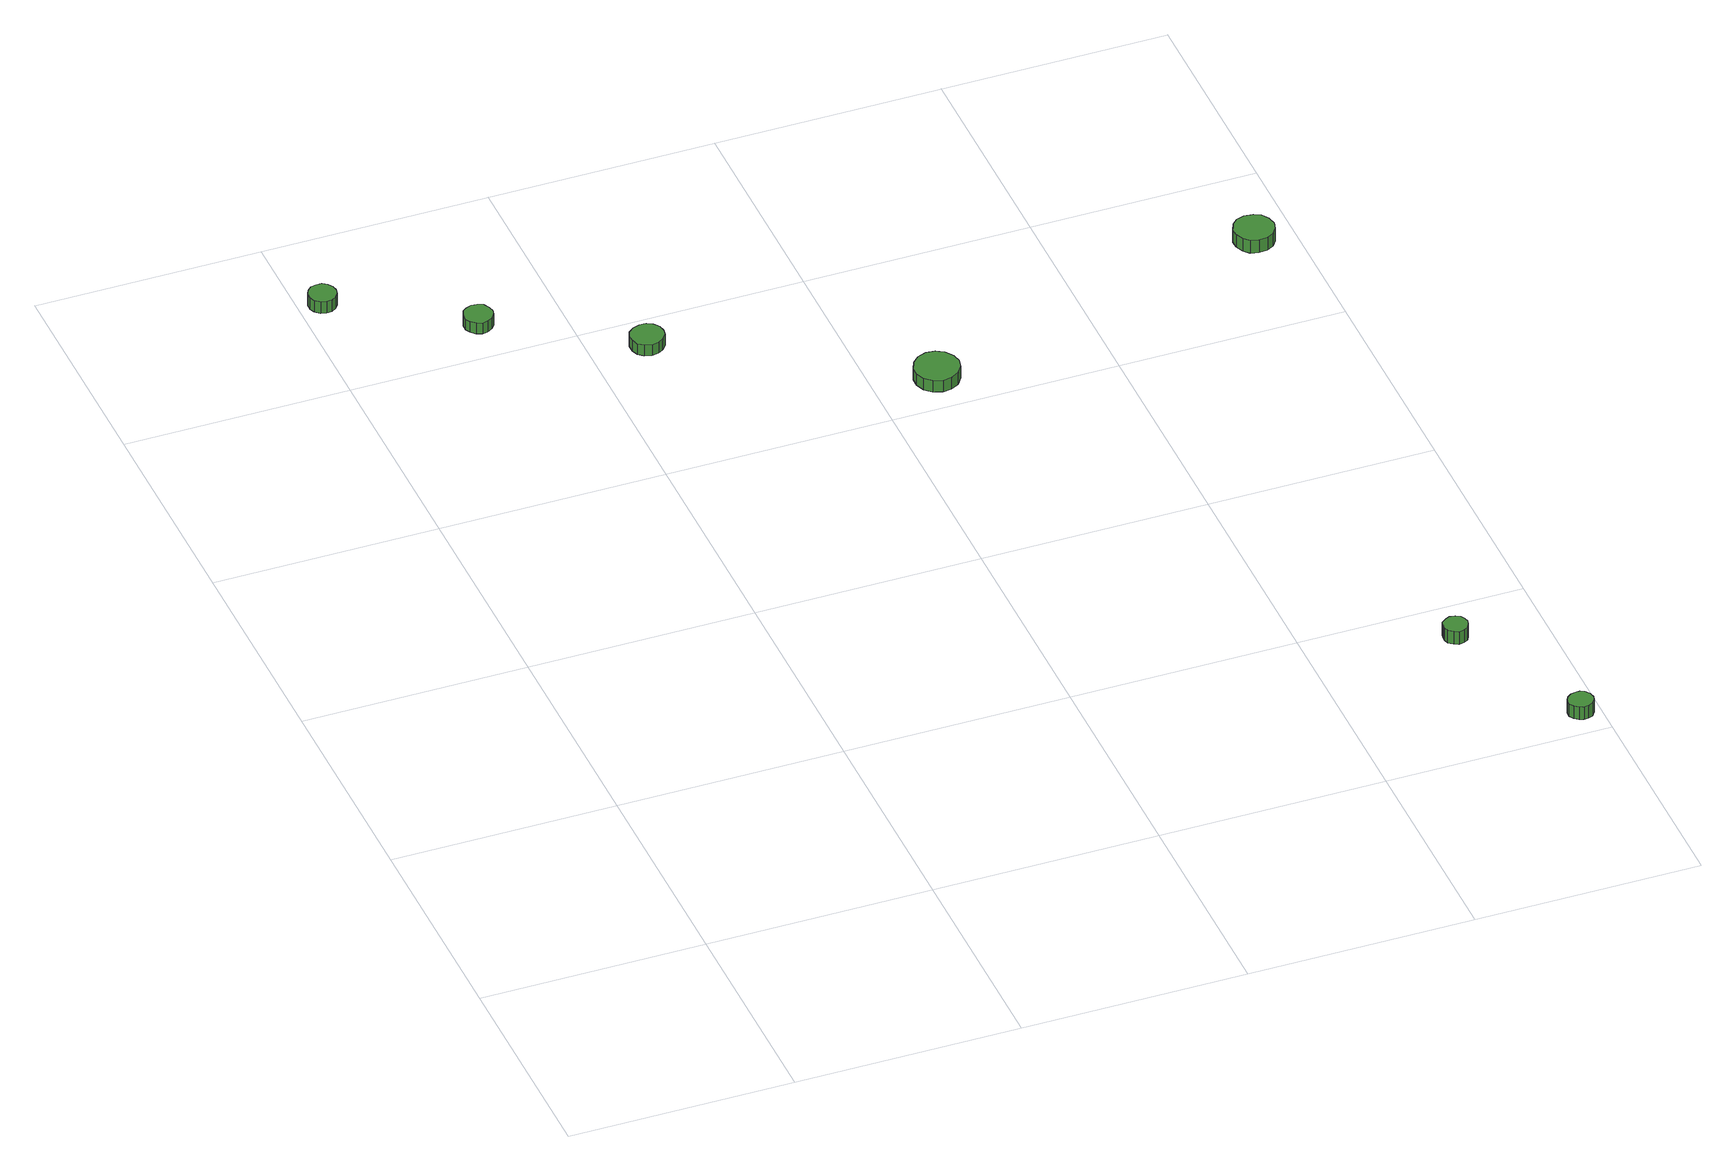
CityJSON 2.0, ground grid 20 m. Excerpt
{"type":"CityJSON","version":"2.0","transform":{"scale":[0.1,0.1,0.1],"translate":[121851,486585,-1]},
"CityObjects":{
"tree1":{"type":"SolitaryVegetationObject","attributes":{"function":"something"},"geometry":[{"type":"MultiSurface","lod":"1","boundaries":[[[0,1,2,3,4,5,6,7,8,9,10,11,12,13,14]],[[15,16,17,18,19,20,21,22,23,24,25,26,27,28,29]],[[0,29,28,1]],[[1,28,27,2]],[[2,27,26,3]],[[3,26,25,4]],[[4,25,24,5]],[[5,24,23,6]],[[6,23,22,7]],[[7,22,21,8]],[[8,21,20,9]],[[9,20,19,10]],[[10,19,18,11]],[[11,18,17,12]],[[12,17,16,13]],[[13,16,15,14]],[[14,15,29,0]]]}]},
"tree2":{"type":"SolitaryVegetationObject","attributes":{"function":"something"},"geometry":[{"type":"MultiSurface","lod":"1","boundaries":[[[30,31,32,33,34,35,36,37,38,39,40,41,42,43,44]],[[45,46,47,48,49,50,51,52,53,54,55,56,57,58,59]],[[30,59,58,31]],[[31,58,57,32]],[[32,57,56,33]],[[33,56,55,34]],[[34,55,54,35]],[[35,54,53,36]],[[36,53,52,37]],[[37,52,51,38]],[[38,51,50,39]],[[39,50,49,40]],[[40,49,48,41]],[[41,48,47,42]],[[42,47,46,43]],[[43,46,45,44]],[[44,45,59,30]]]}]},
"tree3":{"type":"SolitaryVegetationObject","attributes":{"function":"something"},"geometry":[{"type":"MultiSurface","lod":"1","boundaries":[[[60,61,62,63,64,65,66,67,68,69,70,71,72,73,74]],[[75,76,77,78,79,80,81,82,83,84,85,86,87,88,89]],[[60,89,88,61]],[[61,88,87,62]],[[62,87,86,63]],[[63,86,85,64]],[[64,85,84,65]],[[65,84,83,66]],[[66,83,82,67]],[[67,82,81,68]],[[68,81,80,69]],[[69,80,79,70]],[[70,79,78,71]],[[71,78,77,72]],[[72,77,76,73]],[[73,76,75,74]],[[74,75,89,60]]]}]},
"tree4":{"type":"SolitaryVegetationObject","attributes":{"function":"something"},"geometry":[{"type":"MultiSurface","lod":"1","boundaries":[[[90,91,92,93,94,95,96,97,98,99,100,101,102,103,104]],[[105,106,107,108,109,110,111,112,113,114,115,116,117,118,119]],[[90,119,118,91]],[[91,118,117,92]],[[92,117,116,93]],[[93,116,115,94]],[[94,115,114,95]],[[95,114,113,96]],[[96,113,112,97]],[[97,112,111,98]],[[98,111,110,99]],[[99,110,109,100]],[[100,109,108,101]],[[101,108,107,102]],[[102,107,106,103]],[[103,106,105,104]],[[104,105,119,90]]]}]},
"tree5":{"type":"SolitaryVegetationObject","attributes":{"function":"something"},"geometry":[{"type":"MultiSurface","lod":"1","boundaries":[[[120,121,122,123,124,125,126,127,128,129,130,131,132,133,134]],[[135,136,137,138,139,140,141,142,143,144,145,146,147,148,149]],[[120,149,148,121]],[[121,148,147,122]],[[122,147,146,123]],[[123,146,145,124]],[[124,145,144,125]],[[125,144,143,126]],[[126,143,142,127]],[[127,142,141,128]],[[128,141,140,129]],[[129,140,139,130]],[[130,139,138,131]],[[131,138,137,132]],[[132,137,136,133]],[[133,136,135,134]],[[134,135,149,120]]]}]},
"tree6":{"type":"SolitaryVegetationObject","attributes":{"function":"something"},"geometry":[{"type":"MultiSurface","lod":"1","boundaries":[[[150,151,152,153,154,155,156,157,158,159,160,161,162,163,164]],[[165,166,167,168,169,170,171,172,173,174,175,176,177,178,179]],[[150,179,178,151]],[[151,178,177,152]],[[152,177,176,153]],[[153,176,175,154]],[[154,175,174,155]],[[155,174,173,156]],[[156,173,172,157]],[[157,172,171,158]],[[158,171,170,159]],[[159,170,169,160]],[[160,169,168,161]],[[161,168,167,162]],[[162,167,166,163]],[[163,166,165,164]],[[164,165,179,150]]]}]},
"tree7":{"type":"SolitaryVegetationObject","attributes":{"function":"something"},"geometry":[{"type":"MultiSurface","lod":"1","boundaries":[[[180,181,182,183,184,185,186,187,188,189,190,191,192,193,194]],[[195,196,197,198,199,200,201,202,203,204,205,206,207,208,209]],[[180,209,208,181]],[[181,208,207,182]],[[182,207,206,183]],[[183,206,205,184]],[[184,205,204,185]],[[185,204,203,186]],[[186,203,202,187]],[[187,202,201,188]],[[188,201,200,189]],[[189,200,199,190]],[[190,199,198,191]],[[191,198,197,192]],[[192,197,196,193]],[[193,196,195,194]],[[194,195,209,180]]]}]}
},
"vertices":[
[33,916,20],[32,921,20],[29,925,20],[25,928,20],[20,928,20],[15,927,20],[11,923,20],[9,919,20],[9,913,20],[11,909,20],[15,905,20],[20,904,20],[25,904,20],[29,907,20],[32,911,20],[32,911,8],[29,907,8],[25,904,8],[20,904,8],[15,905,8],[11,909,8],[9,913,8],[9,919,8],[11,923,8],[15,927,8],[20,928,8],[25,928,8],[29,925,8],[32,921,8],[33,916,8],
[143,844,19],[142,849,19],[139,854,19],[134,856,19],[129,857,19],[124,855,19],[120,852,19],[118,847,19],[118,841,19],[120,837,19],[124,833,19],[129,831,19],[134,832,19],[139,835,19],[142,839,19],[142,839,8],[139,835,8],[134,832,8],[129,831,8],[124,833,8],[120,837,8],[118,841,8],[118,847,8],[120,852,8],[124,855,8],[129,857,8],[134,856,8],[139,854,8],[142,849,8],[143,844,8],
[264,768,19],[263,774,19],[259,779,19],[254,782,19],[248,782,19],[242,780,19],[237,776,19],[235,771,19],[235,765,19],[237,759,19],[242,755,19],[248,753,19],[254,754,19],[259,757,19],[263,762,19],[263,762,8],[259,757,8],[254,754,8],[248,753,8],[242,755,8],[237,759,8],[235,765,8],[235,771,8],[237,776,8],[242,780,8],[248,782,8],[254,782,8],[259,779,8],[263,774,8],[264,768,8],
[472,633,26],[470,641,26],[465,648,26],[458,652,26],[450,653,26],[442,650,26],[436,644,26],[433,637,26],[433,629,26],[436,621,26],[442,616,26],[450,613,26],[458,614,26],[465,618,26],[470,625,26],[470,625,14],[465,618,14],[458,614,14],[450,613,14],[442,616,14],[436,621,14],[433,629,14],[433,637,14],[436,644,14],[442,650,14],[450,653,14],[458,652,14],[465,648,14],[470,641,14],[472,633,14],
[730,147,32],[729,151,32],[727,155,32],[723,157,32],[718,158,32],[714,156,32],[710,153,32],[709,149,32],[709,145,32],[710,141,32],[714,138,32],[718,136,32],[723,137,32],[727,139,32],[729,143,32],[729,143,19],[727,139,19],[723,137,19],[718,136,19],[714,138,19],[710,141,19],[709,145,19],[709,149,19],[710,153,19],[714,156,19],[718,158,19],[723,157,19],[727,155,19],[729,151,19],[730,147,19],
[790,17,30],[789,22,30],[786,26,30],[782,28,30],[778,28,30],[774,27,30],[770,24,30],[768,20,30],[768,15,30],[770,11,30],[774,8,30],[778,7,30],[782,7,30],[786,9,30],[789,13,30],[789,13,17],[786,9,17],[782,7,17],[778,7,17],[774,8,17],[770,11,17],[768,15,17],[768,20,17],[770,24,17],[774,27,17],[778,28,17],[782,28,17],[786,26,17],[789,22,17],[790,17,17],
[779,707,29],[777,715,29],[773,721,29],[767,724,29],[759,725,29],[752,723,29],[747,718,29],[744,711,29],[744,704,29],[747,697,29],[752,692,29],[759,690,29],[767,691,29],[773,694,29],[777,700,29],[777,700,16],[773,694,16],[767,691,16],[759,690,16],[752,692,16],[747,697,16],[744,704,16],[744,711,16],[747,718,16],[752,723,16],[759,725,16],[767,724,16],[773,721,16],[777,715,16],[779,707,16]
]}
